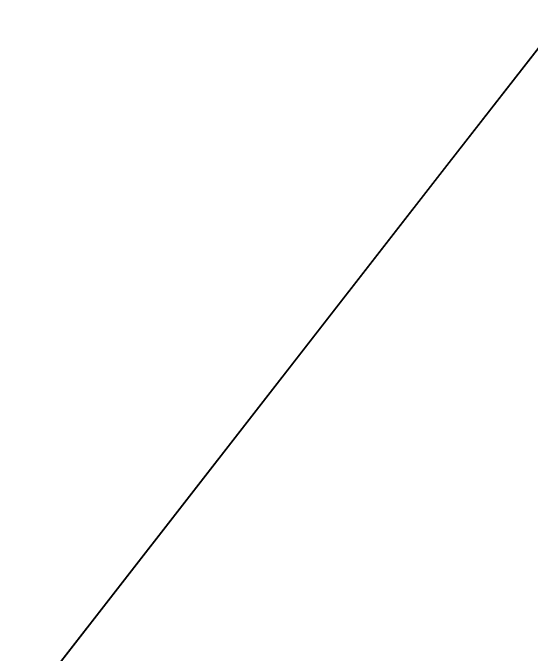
# Model space of a CAD drawing. Header units: millimetres. Extents: x 0 to 1840, y -1118 to 817.
# Drawn here: x 191.241477 to 191.243529, y 473.694389 to 473.696929 of the extents above; entities that cross this region are included whole.
import ezdxf

# ---------------------------------------------------------------- set-up
doc = ezdxf.new("R2010")
doc.units = ezdxf.units.MM
doc.layers.add('Blocks', color=7, linetype='Continuous')
doc.layers.add('Blocks$Inner', color=7, linetype='Continuous', lineweight=25, true_color=0x007f00)
doc.layers.add('Blocks$Outline', color=7, linetype='Continuous', lineweight=35, true_color=0xff3f3f)

# ---------------------------------------------------------------- blocks, each defined once
blk = doc.blocks.new('N02 Office Chair Front')
at = {"layer": 'Blocks$Inner'}
for points, knots in [([(251.6792056, 433.112453), (243.5453972, 432.7902576), (231.7350431, 432.3224272), (212.191635, 432.88853), (191.0252681, 441.9940626), (172.334473, 471.6083801), (163.0232243, 514.5281428), (162.9359507, 574.8653644), (163.1635875, 619.630161), (163.3015464, 646.7597841)], [47.51709, 47.51709, 47.51709, 47.51709, 71.939963, 82.979295, 106.047217, 137.437646, 183.61585, 236.555435, 317.996708, 317.996708, 317.996708, 317.996708]), ([(147.285181, 643.7752122), (146.2219993, 606.315522), (144.7286545, 553.6996488), (150.7600355, 489.1974279), (162.7161243, 454.418215), (179.2855613, 433.6191012), (198.8893976, 419.9155626), (215.4004107, 417.2751413), (226.4078356, 416.6513674), (227.9779256, 416.5623928)], [-269.23385, -269.23385, -269.23385, -269.23385, -156.890786, -111.436805, -75.527557, -48.331615, -33.129425, -4.725554, 0, 0, 0, 0]), ([(216.869953, 469.8466656), (215.8268366, 470.1810875), (212.8067026, 471.1442452), (208.3016466, 472.5250154), (203.7564646, 473.7535802), (200.011569, 474.5519533), (196.9829454, 474.9653448), (194.5640215, 475.0460179), (192.752807, 474.801529), (191.7505573, 474.3020564), (191.3850787, 473.8787559), (191.2415134, 473.6941628)], [1.73760745, 1.73760745, 1.73760745, 1.73760745, 1.74309998, 1.75408899, 1.765078, 1.77606701, 1.78705603, 1.79804504, 1.80903405, 1.82002306, 1.82623681, 1.82623681, 1.82623681, 1.82623681])]:
    blk.add_open_spline(points, degree=3, knots=knots, dxfattribs=at)
at = {"layer": 'Blocks$Outline'}
for points, knots in [([(251.6792056, 433.112453), (243.5453972, 432.7902576), (231.7350431, 432.3224272), (212.191635, 432.88853), (191.0252681, 441.9940626), (172.334473, 471.6083801), (163.0232243, 514.5281428), (162.9359507, 574.8653644), (163.1635875, 619.630161), (163.3015464, 646.7597841)], [47.51709, 47.51709, 47.51709, 47.51709, 71.939963, 82.979295, 106.047217, 137.437646, 183.61585, 236.555435, 317.996708, 317.996708, 317.996708, 317.996708]), ([(147.285181, 643.7752122), (146.2219993, 606.315522), (144.7286545, 553.6996488), (150.7600355, 489.1974279), (162.7161243, 454.418215), (179.2855613, 433.6191012), (198.8893976, 419.9155626), (215.4004107, 417.2751413), (226.4078356, 416.6513674), (227.9779256, 416.5623928)], [-269.23385, -269.23385, -269.23385, -269.23385, -156.890786, -111.436805, -75.527557, -48.331615, -33.129425, -4.725554, 0, 0, 0, 0]), ([(194.2197814, 474.9662992), (193.7027405, 474.9264003), (192.6678505, 474.7591908), (191.7505573, 474.3020564), (191.3850787, 473.8787559), (191.2415134, 473.6941628)], [1.80043473, 1.80043473, 1.80043473, 1.80043473, 1.80903405, 1.82002306, 1.82623681, 1.82623681, 1.82623681, 1.82623681])]:
    blk.add_open_spline(points, degree=3, knots=knots, dxfattribs=at)

msp = doc.modelspace()

# ---------------------------------------------------------------- block references
at = {"layer": 'Blocks'}
msp.add_blockref('N02 Office Chair Front', (0, 0), dxfattribs=at)

doc.saveas('drawing.dxf')
